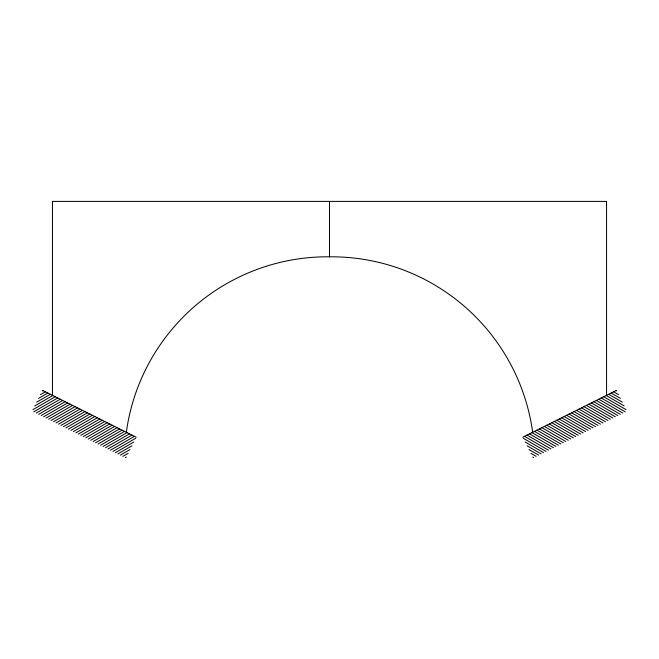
<?xml version="1.0" encoding="UTF-8"?>
<svg xmlns="http://www.w3.org/2000/svg" width="659" height="659" viewBox="0 0 659 659"><rect width="100%" height="100%" fill="white"/><g stroke="black" fill="none" stroke-linecap="round" stroke-linejoin="round"><path stroke-width="0.99" d="M42.316 390.894L42.893 390.565M40.446 394.642L45.364 391.8M38.568 398.39L47.843 393.036M36.698 402.138L50.315 394.271M34.82 405.886L52.786 395.507M32.95 409.634L55.265 396.751M33.782 411.817L57.737 397.987M36.253 413.053L60.216 399.222M38.724 414.297L62.687 400.458M41.204 415.532L65.159 401.693M43.675 416.768L67.638 402.937M46.155 418.004L70.109 404.173M48.626 419.239L72.589 405.409M51.097 420.483L75.06 406.644M53.577 421.719L77.531 407.88M56.048 422.954L80.011 409.124M58.527 424.19L82.482 410.359M60.999 425.426L84.962 411.595M63.47 426.67L87.433 412.831M65.949 427.905L89.904 414.066M68.421 429.141L92.384 415.31M70.9 430.376L94.855 416.546M73.371 431.612L97.334 417.781M75.843 432.856L99.806 419.017M78.322 434.092L102.277 420.253M80.793 435.327L104.756 421.496M83.273 436.563L107.228 422.732M85.744 437.798L109.707 423.968M88.215 439.042L112.178 425.203M90.695 440.278L114.65 426.439M93.166 441.514L117.129 427.683M95.646 442.749L119.6 428.918M98.117 443.985L122.08 430.154M100.588 445.229L124.551 431.39M103.068 446.464L127.022 432.625M105.539 447.7L129.502 433.869M108.018 448.936L131.973 435.105M110.49 450.171L134.452 436.34M112.961 451.415L135.663 438.301M115.44 452.651L133.793 442.049M117.912 453.886L131.915 445.797M120.391 455.122L130.045 449.545M122.862 456.358L128.167 453.293M125.334 457.601L126.297 457.041M522.793 437.222L616.437 390.4M42.563 390.4L136.207 437.222M616.107 390.565L616.684 390.894M613.636 391.8L618.554 394.642M611.157 393.036L620.432 398.39M608.685 394.271L622.302 402.138M606.214 395.507L624.18 405.886M603.735 396.751L626.05 409.634M601.263 397.987L625.218 411.817M598.784 399.222L622.747 413.053M596.313 400.458L620.276 414.297M593.841 401.693L617.796 415.532M591.362 402.937L615.325 416.768M588.891 404.173L612.845 418.004M586.411 405.409L610.374 419.239M583.94 406.644L607.903 420.483M581.469 407.88L605.423 421.719M578.989 409.124L602.952 422.954M576.518 410.359L600.473 424.19M574.038 411.595L598.001 425.426M571.567 412.831L595.53 426.67M569.096 414.066L593.051 427.905M566.616 415.31L590.579 429.141M564.145 416.546L588.1 430.376M561.666 417.781L585.629 431.612M559.194 419.017L583.157 432.856M556.723 420.253L580.678 434.092M554.244 421.496L578.207 435.327M551.772 422.732L575.727 436.563M549.293 423.968L573.256 437.798M546.822 425.203L570.785 439.042M544.35 426.439L568.305 440.278M541.871 427.683L565.834 441.514M539.4 428.918L563.354 442.749M536.92 430.154L560.883 443.985M534.449 431.39L558.412 445.229M531.978 432.625L555.932 446.464M529.498 433.869L553.461 447.7M527.027 435.105L550.982 448.936M524.548 436.34L548.51 450.171M523.337 438.301L546.039 451.415M525.207 442.049L543.56 452.651M527.085 445.797L541.088 453.886M528.955 449.545L538.609 455.122M530.833 453.293L536.138 456.358M532.703 457.041L533.666 457.601M606.552 395.342L606.552 201.399L52.448 201.399L52.448 395.342M329.5 201.399L329.5 256.812A203.054 203.054 0 0 1 532.67 432.279M126.33 432.279A203.054 203.054 0 0 1 329.5 256.812"/></g></svg>
